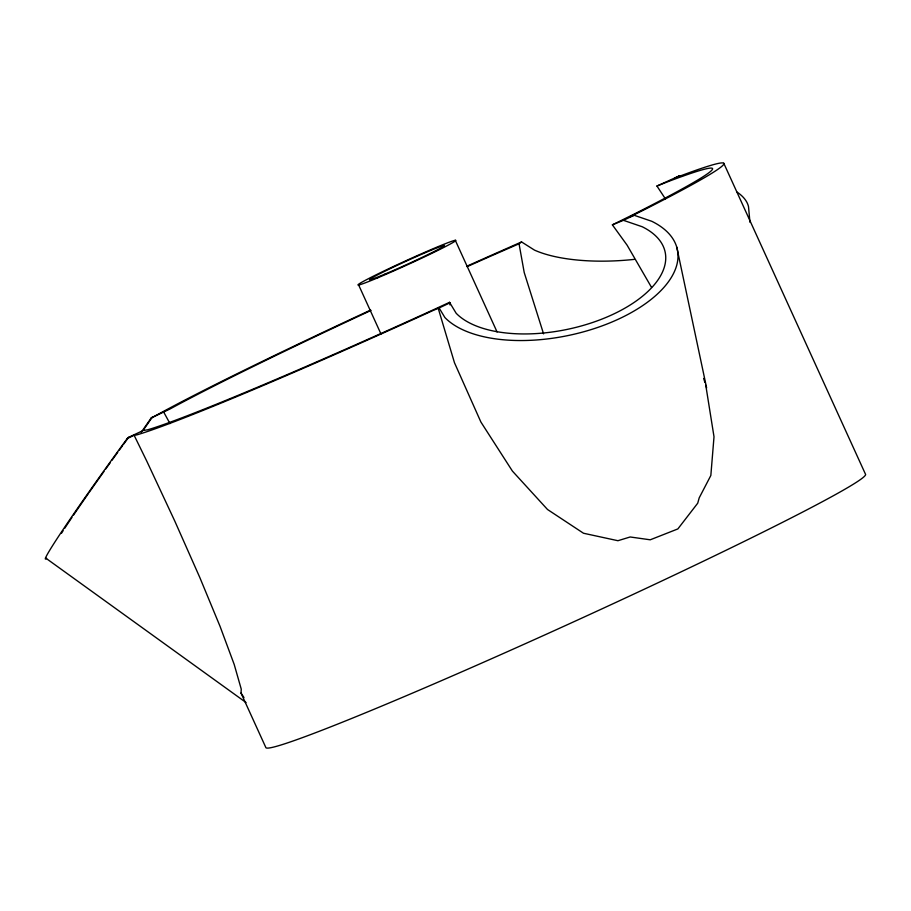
<?xml version="1.0" encoding="UTF-8"?>
<svg xmlns="http://www.w3.org/2000/svg" width="911" height="911" viewBox="0 0 911 911"><rect width="100%" height="100%" fill="white"/><g stroke="black" fill="none" stroke-linecap="round" stroke-linejoin="round"><path stroke-width="1.37" d="M723.789 163.285L865.45 474.13A329.52 13.221 -24.5 0 1 574.989 621.222A329.52 13.221 -24.5 0 1 265.932 747.715L241.039 693.089L241.244 689.115L234.195 664.438L220.052 626.369L199.805 577.494L174.821 521.16L146.796 461.182L134.133 435.31L127.267 438.51L123.144 444.124A123.566 4.191 -54.2 0 0 46.598 558.375M370.492 310.127A329.52 13.221 -24.5 0 0 159.778 413.4L151.135 418.024L145.897 425.596A111.108 3.769 -54.2 0 1 141.228 432.258M149.768 420.859L152.593 416.782M123.361 444.557L128.713 437.257L143.266 430.482L147.753 429.776A317.062 12.72 -24.5 0 0 432.976 309.979L449.556 302.315L449.977 304.912M449.556 302.315L448.918 303.021L449.863 302.862L456.149 313.247A111.108 55.298 -12 0 0 612.534 314.546A111.108 55.298 -12 0 0 642.198 226.737L623.431 220.325L612.386 224.846L627.132 245.218L651.524 287.386M127.267 438.51L128.713 437.257M467.092 266.672A317.062 12.72 -24.5 0 1 490.038 256.446L519.042 243.784L521.548 241.927L534.461 250.104A111.108 39.936 -5.3 0 0 634.307 259.373M151.135 418.024L169.776 409.107A317.062 12.72 -24.5 0 1 371.062 310.423M682.476 176.153L679.72 175.721L674.618 178.192L678.98 176.461A329.52 13.221 -24.5 0 1 642.562 210.623L630.013 216.841L634.102 215.258L651.809 221.305A123.566 61.492 -12 0 1 618.82 318.964A123.566 61.492 -12 0 1 444.887 317.529L439.113 307.975L433.329 310.366A329.52 13.221 -24.5 0 1 136.889 434.877L134.133 435.31M612.386 224.846L634.307 214.005A317.062 12.72 -24.5 0 0 669.334 181.141L656.945 186.038L665.406 198.871M656.945 186.038L679.72 175.721M439.113 307.975L449.863 302.862M623.431 220.325L634.102 215.258M521.548 241.927L492.623 254.727A329.52 13.221 -24.5 0 0 467.411 265.966M45.55 557.965L246.061 702.552M241.039 693.089L243.966 697.541M163.934 412.512L169.993 423.592M455.295 240.299L497.087 331.991M358.627 284.949L380.992 334.018M543.571 333.859L524.212 272.514L519.042 243.784M703.656 378.452L704.932 382.518M705.774 385.228L714.008 436.768L710.842 475.474L699.204 497.861L697.724 503.191L677.864 528.927L650.238 539.802L630.161 536.978L617.931 540.713L583.507 533.242L547.522 509.5L512.426 471.101L480.894 422.032L454.475 362.737L438.168 308.134M676.748 247.075L706.629 387.938M749.958 222.295L748.523 206.786A123.566 44.423 -5.3 0 0 737.193 192.164M149.062 421.884A123.566 4.191 -54.2 0 1 143.539 429.741M61.492 533.22A111.108 3.769 -54.2 0 1 63.11 530.726M64.601 528.437A111.108 3.769 -54.2 0 1 71.958 517.414M73.609 515A111.108 3.769 -54.2 0 1 88.663 493.158M89.506 491.951A111.108 3.769 -54.2 0 1 103.979 471.454M105.63 469.131A111.108 3.769 -54.2 0 1 110.425 462.435M112.053 460.18A111.108 3.769 -54.2 0 1 117.747 452.277M119.375 450.034A111.108 3.769 -54.2 0 1 122.586 445.604M384.476 274.302A41.189 1.651 -24.5 0 0 444.181 245.913A41.189 1.651 -24.5 0 0 392.22 267.663A41.189 1.651 -24.5 0 0 384.476 274.302M377.678 277.844A53.658 2.152 -24.5 0 0 455.443 240.857A53.658 2.152 -24.5 0 0 387.767 269.178A53.658 2.152 -24.5 0 0 377.678 277.844"/></g></svg>
